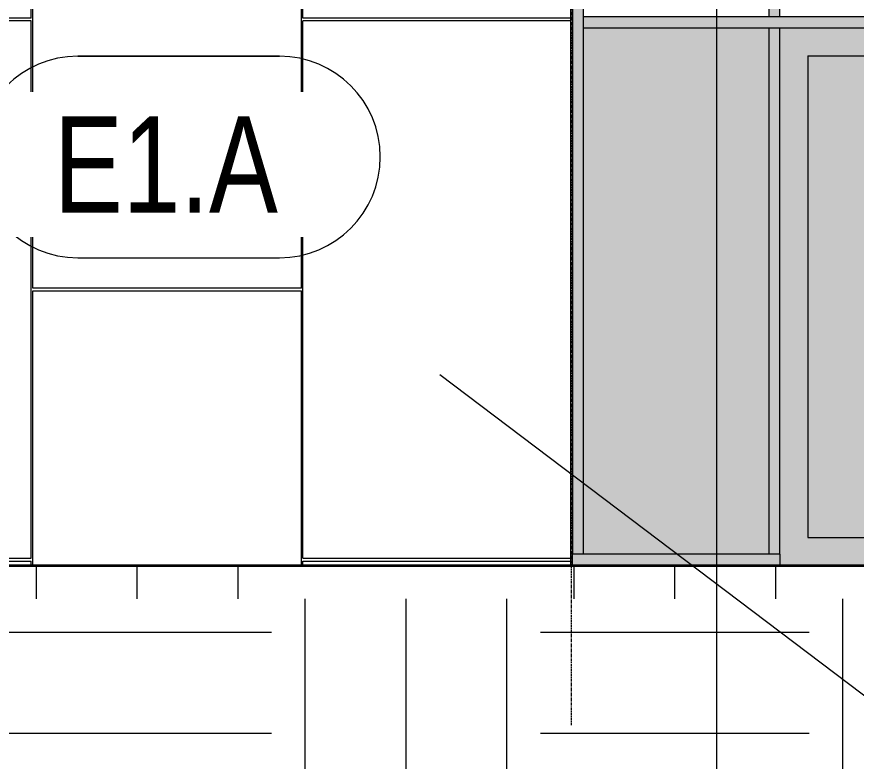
# Model space of a CAD drawing. Header units: inches. Extents: x 20273 to 40520, y -355 to 835.
# Drawn here: x 28944 to 29093.9, y -35 to 98 of the extents above; entities that cross this region are included whole.
import ezdxf

# ---------------------------------------------------------------- set-up
doc = ezdxf.new("R2010")
doc.units = ezdxf.units.IN
doc.header["$MEASUREMENT"] = 0
doc.linetypes.add('Grid Line 1_2_', pattern=[0.875, 0.5, -0.125, 0.125, -0.125])
for name, color, linetype, lineweight in [('A-ANNO-KEYN', 231, 'Continuous', 9), ('A-DOOR', 31, 'Continuous', 13), ('A-FLOR-LEVL', 51, 'Continuous', 9), ('A-GLAZ-CURT', 52, 'Continuous', 13), ('A-GLAZ-CWMG', 51, 'Continuous', 13), ('A-WALL', 113, 'Continuous', 13), ('A-WALL-IDEN', 211, 'Continuous', 9), ('A-WALL-PATT', 111, 'Continuous', 13), ('C-TOPO', 7, 'Continuous', 13), ('G-ANNO-SYMB', 111, 'Continuous', 9), ('S-GRID', 1, 'Continuous', 9)]:
    doc.layers.add(name, color=color, linetype=linetype, lineweight=lineweight)
doc.styles.add('Century Gothic', font='GOTHIC.TTF', dxfattribs={"width": 0.8, "height": 17.245342})

# ---------------------------------------------------------------- blocks, each defined once
blk = doc.blocks.new('System Panel - INSULATED LOW-E GLAZING _SEE ELEVATIONS FOR U-FACTOR_ SHGC_ _ LT_-1142345-Elevation - South')
at = {"layer": 'A-GLAZ-CURT'}
blk.add_hatch(color=256, dxfattribs=at).paths.add_polyline_path([(26016.08, 2), (26016.08, 96), (25983.02, 96), (25983.02, 2)], flags=0)
blk = doc.blocks.new('Door_Single_Storefront - one-1371400-Elevation - South')
at = {"layer": 'A-DOOR'}
h = blk.add_hatch(color=256, dxfattribs=at)
h.paths.add_polyline_path([(26053.27, 0), (26053.27, 96), (26018.08, 96), (26018.08, 0)], flags=0)
h.paths.add_polyline_path([(26023.08, 5), (26023.08, 91), (26048.27, 91), (26048.27, 5)], flags=0)
blk.add_hatch(color=256, dxfattribs=at).paths.add_polyline_path([(26023.08, 5), (26048.27, 5), (26048.27, 91), (26023.08, 91), (26023.08, 30.19)], flags=0)
for p, q in [((26053.27, 96), (26053.27, 0)), ((26023.08, 91), (26023.08, 5)), ((26023.08, 91), (26048.27, 91)), ((26048.27, 5), (26048.27, 91)), ((26023.08, 5), (26048.27, 5))]:
    blk.add_line(p, q, dxfattribs=at)
blk = doc.blocks.new('Rectangular Mullion - Exterior 2_ x 4_5_-1305154-Elevation - South')
at = {"layer": 'A-GLAZ-CWMG'}
blk.add_hatch(color=256, dxfattribs=at).paths.add_polyline_path([(26018.08, 0), (26018.08, 2), (25981.02, 2), (25981.02, 0)], flags=0)
for p, q in [((25981.02, 0), (25981.02, 2)), ((26018.08, 2), (25981.02, 2)), ((26018.08, 2), (26018.08, 0))]:
    blk.add_line(p, q, dxfattribs=at)
blk = doc.blocks.new('Rectangular Mullion - Exterior 2_ x 4_5_-1142352-Elevation - South')
at = {"layer": 'A-GLAZ-CWMG'}
blk.add_hatch(color=256, dxfattribs=at).paths.add_polyline_path([(25983.02, 97), (25983.02, 143.01), (25981.02, 143.01), (25981.02, 97)], flags=0)
for p, q in [((25981.02, 143.01), (25981.02, 97)), ((25983.02, 97), (25983.02, 143.01))]:
    blk.add_line(p, q, dxfattribs=at)
blk = doc.blocks.new('Rectangular Mullion - Exterior 2_ x 4_5_-1142353-Elevation - South')
at = {"layer": 'A-GLAZ-CWMG'}
blk.add_hatch(color=256, dxfattribs=at).paths.add_polyline_path([(25981.02, 2), (25983.02, 2), (25983.02, 97), (25981.02, 97), (25981.02, 76.53)], flags=0)
for p, q in [((25981.02, 97), (25981.02, 2)), ((25983.02, 2), (25983.02, 97)), ((25983.02, 2), (25981.02, 2))]:
    blk.add_line(p, q, dxfattribs=at)
blk = doc.blocks.new('Rectangular Mullion - Exterior 2_ x 4_5_-1135281-Elevation - South')
at = {"layer": 'A-GLAZ-CWMG'}
blk.add_hatch(color=256, dxfattribs=at).paths.add_polyline_path([(26017.08, 96), (26053.27, 96), (26053.27, 98), (26017.08, 98)], flags=0)
for p, q in [((26053.27, 98), (26017.08, 98)), ((26017.08, 96), (26053.27, 96))]:
    blk.add_line(p, q, dxfattribs=at)
blk = doc.blocks.new('Rectangular Mullion - Exterior 2_ x 4_5_-1142343-Elevation - South')
at = {"layer": 'A-GLAZ-CWMG'}
blk.add_hatch(color=256, dxfattribs=at).paths.add_polyline_path([(26018.08, 2), (26018.08, 96), (26016.08, 96), (26016.08, 2)], flags=0)
for p, q in [((26016.08, 96), (26018.08, 96)), ((26016.08, 96), (26016.08, 2)), ((26018.08, 2), (26018.08, 96)), ((26018.08, 2), (26016.08, 2))]:
    blk.add_line(p, q, dxfattribs=at)
blk = doc.blocks.new('Rectangular Mullion - Exterior 2_ x 4_5_-1142344-Elevation - South')
at = {"layer": 'A-GLAZ-CWMG'}
blk.add_hatch(color=256, dxfattribs=at).paths.add_polyline_path([(26018.08, 98), (26018.08, 143.5), (26016.08, 143.5), (26016.08, 98)], flags=0)
for p, q in [((26016.08, 143.5), (26018.08, 143.5)), ((26016.08, 143.5), (26016.08, 98)), ((26018.08, 98), (26018.08, 143.5)), ((26018.08, 98), (26016.08, 98))]:
    blk.add_line(p, q, dxfattribs=at)
blk = doc.blocks.new('Rectangular Mullion - Exterior 2_ x 4_5_-1135285-Elevation - South')
at = {"layer": 'A-GLAZ-CWMG'}
blk.add_hatch(color=256, dxfattribs=at).paths.add_polyline_path([(26013.02, 96), (26017.08, 96), (26017.08, 98), (25983.02, 98), (25983.02, 96)], flags=0)
for p, q in [((25983.02, 96), (25983.02, 98)), ((26017.08, 98), (25983.02, 98)), ((25983.02, 96), (26017.08, 96))]:
    blk.add_line(p, q, dxfattribs=at)
blk = doc.blocks.new('Wall Tag - 1_4_-1369832-Elevation - South')
at = {"layer": 'A-WALL-IDEN', "color": 153}
for p, q in [((24643.13, 90.59), (24679.13, 90.59)), ((24679.13, 90.59), (24643.13, 90.59)), ((24643.13, 54.59), (24679.13, 54.59)), ((24643.13, 54.59), (24679.13, 54.59))]:
    blk.add_line(p, q, dxfattribs=at)
for centre, start, end in [((24643.13, 72.59), 90, 270), ((24643.13, 72.59), 90, 270), ((24679.13, 72.59), 270, 90), ((24679.13, 72.59), 270, 90)]:
    blk.add_arc(centre, 18, start, end, dxfattribs=at)

msp = doc.modelspace()

# ---------------------------------------------------------------- hatches: boundary and pattern name
at = {"layer": 'A-WALL-PATT', "lineweight": 9}
h = msp.add_hatch(dxfattribs=at)
h.set_pattern_fill('FP_23', color=8, style=0, pattern_type=2)
h.set_pattern_definition([(0, (28898.47, 1.12), (-193, 193), [48, -145]), (90, (28898.47, 1.12), (-193, 1e-14), [96, -97]), (180, (28946.47, 97.12), (-193, 193), [48, -145]), (90, (28946.47, 1.12), (-193, 1e-14), [96, -97]), (180, (28946.47, 97.62), (-193, 193), [48, -145]), (90, (28946.47, 97.62), (-193, 1e-14), [96, -97]), (0, (28898.47, 193.62), (-193, 193), [48, -145]), (90, (28898.47, 97.62), (-193, 1e-14), [96, -97]), (0, (28946.72, 48.88), (-193, 193), [48, -145]), (90, (28946.72, 0.75), (-193, 1e-14), [48.125, -144.875]), (90, (28994.72, 0.75), (-193, 1e-14), [48.125, -144.875]), (0, (28946.72, 145.38), (-193, 193), [48, -145]), (90, (28946.72, 49.38), (-193, 1e-14), [96, -97]), (180, (28994.72, 49.38), (-193, 193), [48, -145]), (90, (28994.72, 49.38), (-193, 1e-14), [96, -97]), (90, (28946.72, 145.88), (-193, 1e-14), [48, -145]), (180, (28994.72, 145.88), (-193, 193), [48, -145]), (90, (28994.72, 145.88), (-193, 1e-14), [48, -145]), (0, (28994.97, 1.12), (-193, 193), [48, -145]), (90, (28994.97, 1.12), (-193, 1e-14), [96, -97]), (180, (29042.97, 97.12), (-193, 193), [48, -145]), (90, (29042.97, 1.12), (-193, 1e-14), [96, -97]), (180, (29042.97, 97.62), (-193, 193), [48, -145]), (90, (29042.97, 97.62), (-193, 1e-14), [96, -97]), (0, (28994.97, 193.62), (-193, 193), [48, -145]), (90, (28994.97, 97.62), (-193, 1e-14), [96, -97]), (0, (29043.22, 48.88), (-193, 193), [48, -145]), (90, (29043.22, 0.75), (-193, 1e-14), [48.125, -144.875]), (90, (29091.22, 0.75), (-193, 1e-14), [48.125, -144.875]), (0, (29043.22, 145.38), (-193, 193), [48, -145]), (90, (29043.22, 49.38), (-193, 1e-14), [96, -97]), (180, (29091.22, 49.38), (-193, 193), [48, -145]), (90, (29091.22, 49.38), (-193, 1e-14), [96, -97]), (90, (29043.22, 145.88), (-193, 1e-14), [48, -145]), (180, (29091.22, 145.88), (-193, 193), [48, -145]), (90, (29091.22, 145.88), (-193, 1e-14), [48, -145])])
h.paths.add_polyline_path([(28898.47, 0), (29042.97, 0), (29042.97, 143.01), (29040.53, 143.01), (29040.53, 144.75), (28997.41, 144.75), (28997.41, 144.01), (28992.28, 144.01), (28992.28, 144.75), (28949.16, 144.75), (28949.16, 144.01), (28944.03, 144.01), (28944.03, 144.75), (28900.91, 144.75), (28900.91, 144.01), (28898.47, 144.01), (28898.47, 76.53)], flags=0)
at = {"layer": 'C-TOPO', "lineweight": 9}
h = msp.add_hatch(dxfattribs=at)
h.set_pattern_fill('FP_12', color=8, style=0, pattern_type=2)
h.set_pattern_definition([(0, (27645.49, 0), (48, 48), [48, -48]), (0, (27645.49, 18), (48, 48), [48, -48]), (0, (27645.49, 36), (48, 48), [48, -48]), (90, (27651.49, 42), (-48, 48), [48, -48]), (90, (27669.49, 42), (-48, 48), [48, -48]), (90, (27687.49, 42), (-48, 48), [48, -48])])
h.paths.add_polyline_path([(29163.27, -79.71), (29347.1, -79.71), (29347.1, 0), (26665.5, 0), (26665.5, -79.71), (29145.41, -79.71)], flags=0)

# ---------------------------------------------------------------- linework, layer by layer
at = {"layer": 'A-ANNO-KEYN', "color": 153}
msp.add_line((29019.59, 34.12), (29406.45, -258.73), dxfattribs=at)
at = {"layer": 'A-FLOR-LEVL', "linetype": 'Grid Line 1_2_'}
msp.add_line((25041.38, 0), (30382.74, 0), dxfattribs=at)
at = {"layer": 'A-WALL'}
msp.add_line((29042.97, 0), (29042.97, 143.01), dxfattribs=at)
at = {"layer": 'C-TOPO', "lineweight": 35}
msp.add_line((28112.52, 0), (29163.27, 0), dxfattribs=at)
at = {"layer": 'C-TOPO'}
msp.add_line((29163.28, 0), (28112.54, 0), dxfattribs=at)
at = {"layer": 'G-ANNO-SYMB'}
msp.add_line((29069.02, -138.64), (29069.02, 449.8), dxfattribs=at)
at = {"layer": 'S-GRID', "linetype": 'Grid Line 1_2_'}
msp.add_line((29043.1, -28.56), (29043.1, 671.89), dxfattribs=at)
msp.add_line((29043.1, -28.56), (29043.1, 671.89), dxfattribs=at)

# ---------------------------------------------------------------- block references
at = {"layer": 'A-DOOR'}
msp.add_blockref('Door_Single_Storefront - one-1371400-Elevation - South', (3062.21, 0), dxfattribs=at)
at = {"layer": 'A-GLAZ-CURT'}
msp.add_blockref('System Panel - INSULATED LOW-E GLAZING _SEE ELEVATIONS FOR U-FACTOR_ SHGC_ _ LT_-1142345-Elevation - South', (3062.21, 0), dxfattribs=at)
at = {"layer": 'A-GLAZ-CWMG'}
for name in ['Rectangular Mullion - Exterior 2_ x 4_5_-1142352-Elevation - South', 'Rectangular Mullion - Exterior 2_ x 4_5_-1142344-Elevation - South', 'Rectangular Mullion - Exterior 2_ x 4_5_-1135285-Elevation - South', 'Rectangular Mullion - Exterior 2_ x 4_5_-1135281-Elevation - South', 'Rectangular Mullion - Exterior 2_ x 4_5_-1142353-Elevation - South', 'Rectangular Mullion - Exterior 2_ x 4_5_-1142343-Elevation - South', 'Rectangular Mullion - Exterior 2_ x 4_5_-1305154-Elevation - South']:
    msp.add_blockref(name, (3062.21, 0), dxfattribs=at)
at = {"layer": 'A-WALL-IDEN', "color": 153}
msp.add_blockref('Wall Tag - 1_4_-1369832-Elevation - South', (4311.8, 0.37), dxfattribs=at)

# ---------------------------------------------------------------- next in the draw order: texts
at = {"layer": 'A-WALL-IDEN', "insert": (28970.66, 80.24), "char_height": 17.245, "width": 47.52, "attachment_point": 2, "line_spacing_factor": 0.984117, "style": 'Century Gothic', "bg_fill": 3, "box_fill_scale": 1.25, "bg_fill_color": 0, "bg_fill_transparency": 0}
msp.add_mtext('E1.A', dxfattribs=at)

doc.saveas('drawing.dxf')
